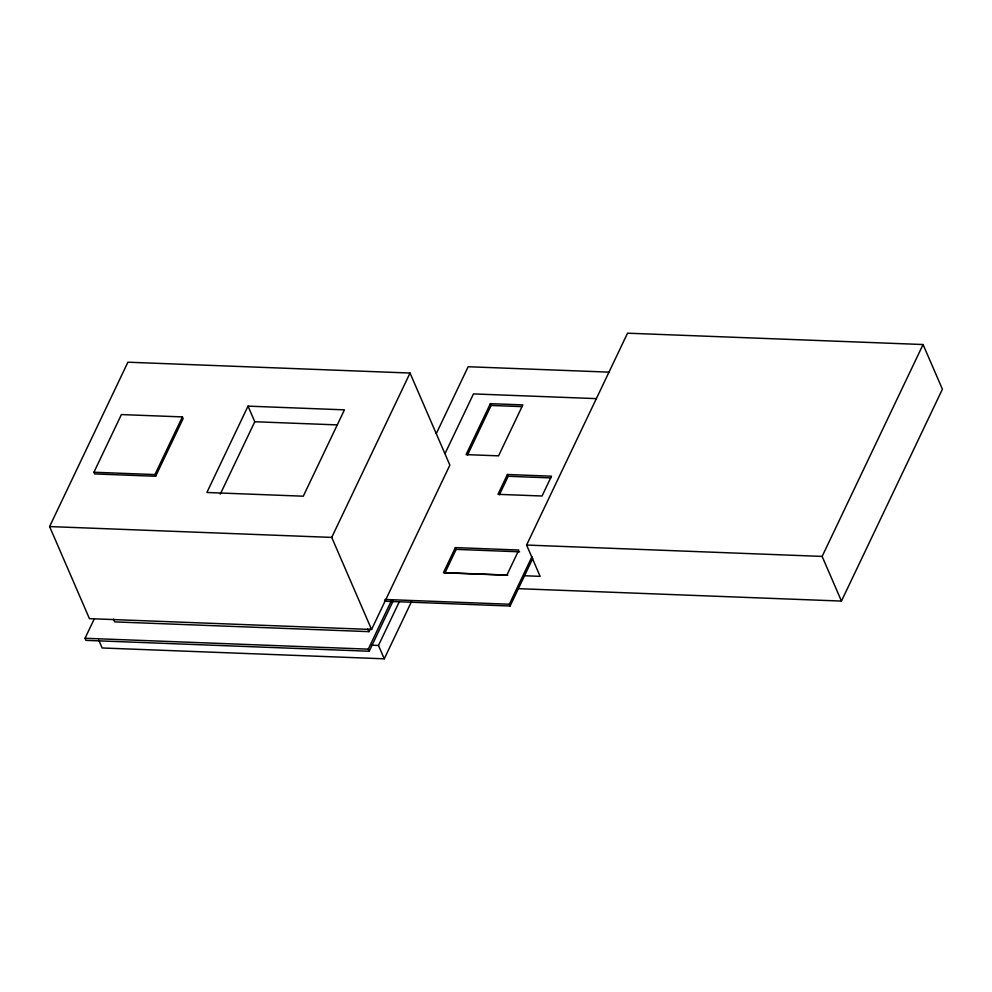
<?xml version="1.0" encoding="UTF-8"?>
<svg xmlns="http://www.w3.org/2000/svg" width="992" height="992" viewBox="0 0 992 992"><rect width="100%" height="100%" fill="white"/><g stroke="black" fill="none" stroke-linecap="round" stroke-linejoin="round"><path stroke-width="1.49" d="M49.6 526.566L127.906 362.204L410.031 373.042L449.872 465.124L371.566 629.486L89.441 618.648L49.6 526.566L331.725 537.404L371.566 629.486M93.93 472.242L121.396 414.569L182.392 416.913L183.123 418.599L155.645 476.272L94.649 473.928L93.93 472.242L154.913 474.585L155.645 476.272M154.913 474.585L182.392 416.913M393.291 600.656L369.198 651.236L85.944 640.361L85.039 638.265L94.352 618.723M248.025 406.137L206.882 492.491L303.292 496.198L344.435 409.845L248.025 406.137L254.783 421.736L220.274 494.165M331.725 537.404L410.031 373.042M436.306 433.578L468.15 366.73L609.051 372.136M445.073 453.493L473.457 393.911L596.341 398.623M113.51 619.107L114.712 621.885L368.95 631.644L370.276 628.866M369.198 651.236L368.292 649.152L391.567 600.284M490.37 403.67L466.091 454.609L498.567 455.849L522.834 404.91L490.37 403.67L491.139 405.443L467.517 455.006M98.667 639.952L102.139 647.974L384.264 658.812L378.473 645.445L399.082 602.194M384.264 658.812L411.519 601.611M455.39 547.596L443.399 572.756L506.862 575.186L518.841 550.039L455.39 547.596L456.159 549.382L444.838 573.128M507.42 474.498L497.984 494.326L542.041 496.012L551.49 476.185L507.42 474.498L508.202 476.284L499.385 494.785M524.718 575.757L540.132 576.352L526.591 545.054L627.539 333.188L923.068 344.534L942.4 389.199L841.452 601.078L518.419 588.665M384.474 601.202L510.099 606.025L509.33 604.24L531.935 556.785M510.099 606.025L532.704 558.558M841.452 601.078L822.132 556.413L923.068 344.534M491.139 405.443L522.065 406.633M254.783 421.736L337.416 424.911M508.202 476.284L550.734 477.908M526.591 545.054L822.132 556.413M456.159 549.382L519.61 551.812M444.54 572.682L507.755 575.112M384.908 599.466L509.33 604.24M372.074 645.209L378.473 645.445M85.039 638.265L368.292 649.152M367.747 628.878L368.95 631.644"/></g></svg>
